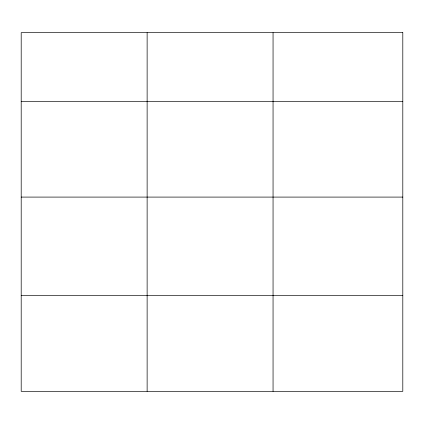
<?xml version="1.0" encoding="UTF-8"?>
<svg xmlns="http://www.w3.org/2000/svg" width="424" height="424" viewBox="0 0 424 424"><rect width="100%" height="100%" fill="white"/><g stroke="black" fill="none" stroke-linecap="round" stroke-linejoin="round"><path stroke-width="0.64" d="M21.2 101.421L402.8 101.421M21.2 197.091L402.8 197.091M21.2 295.666L402.8 295.666M273.056 32.664L273.056 391.336M147.128 32.664L147.128 391.336M402.8 32.664L21.2 32.664L21.2 391.336L402.8 391.336L402.8 32.664"/></g></svg>
